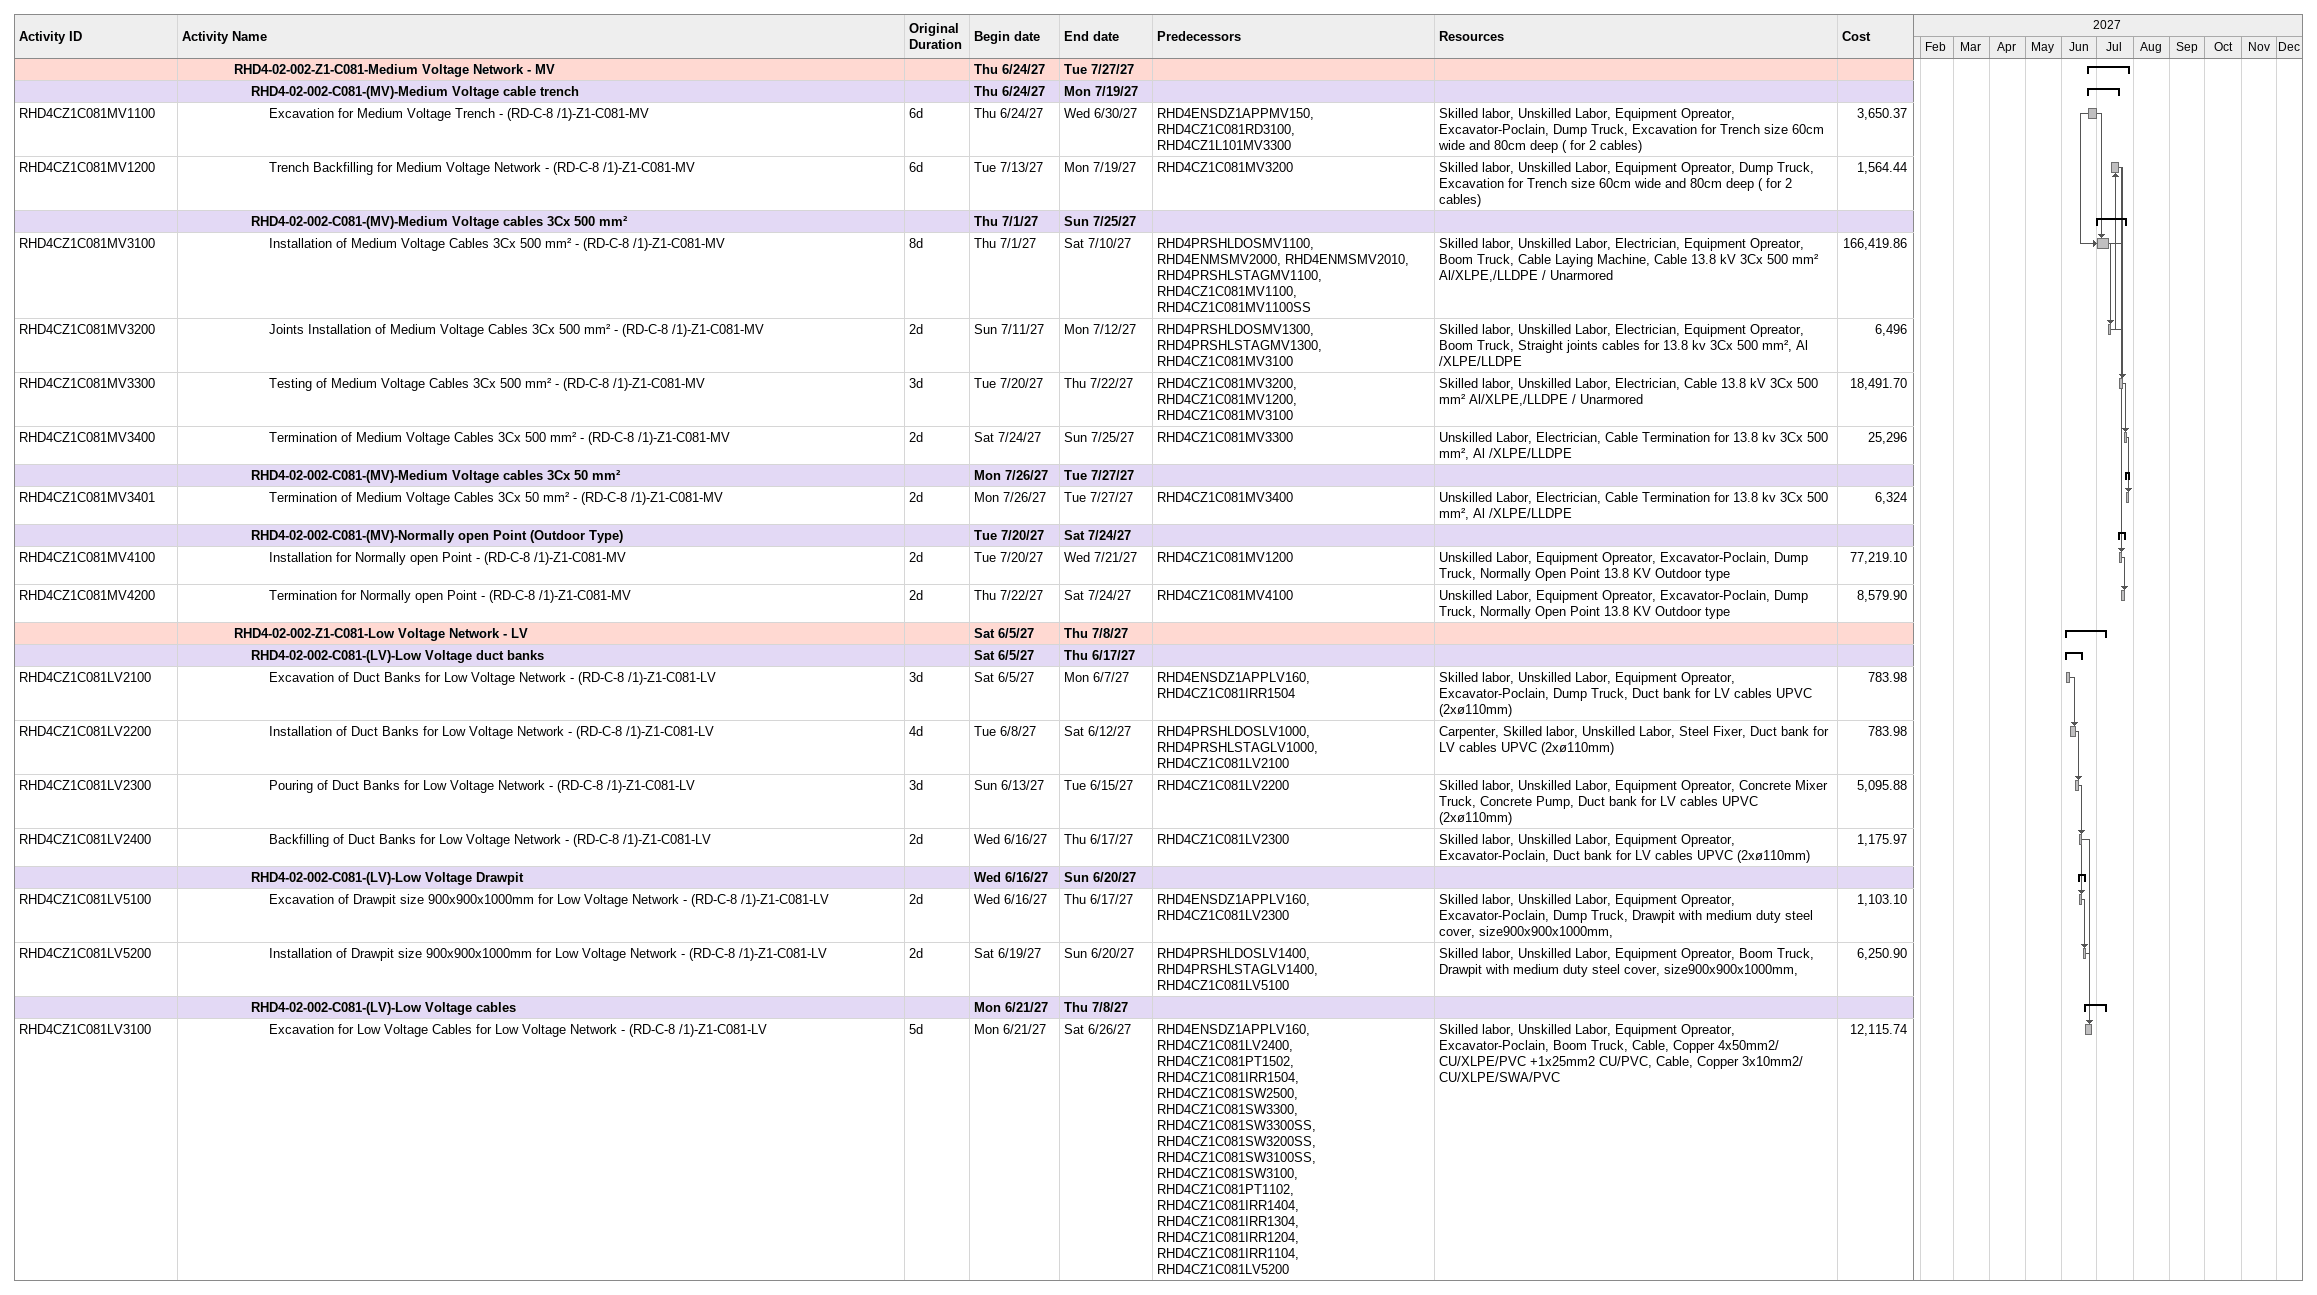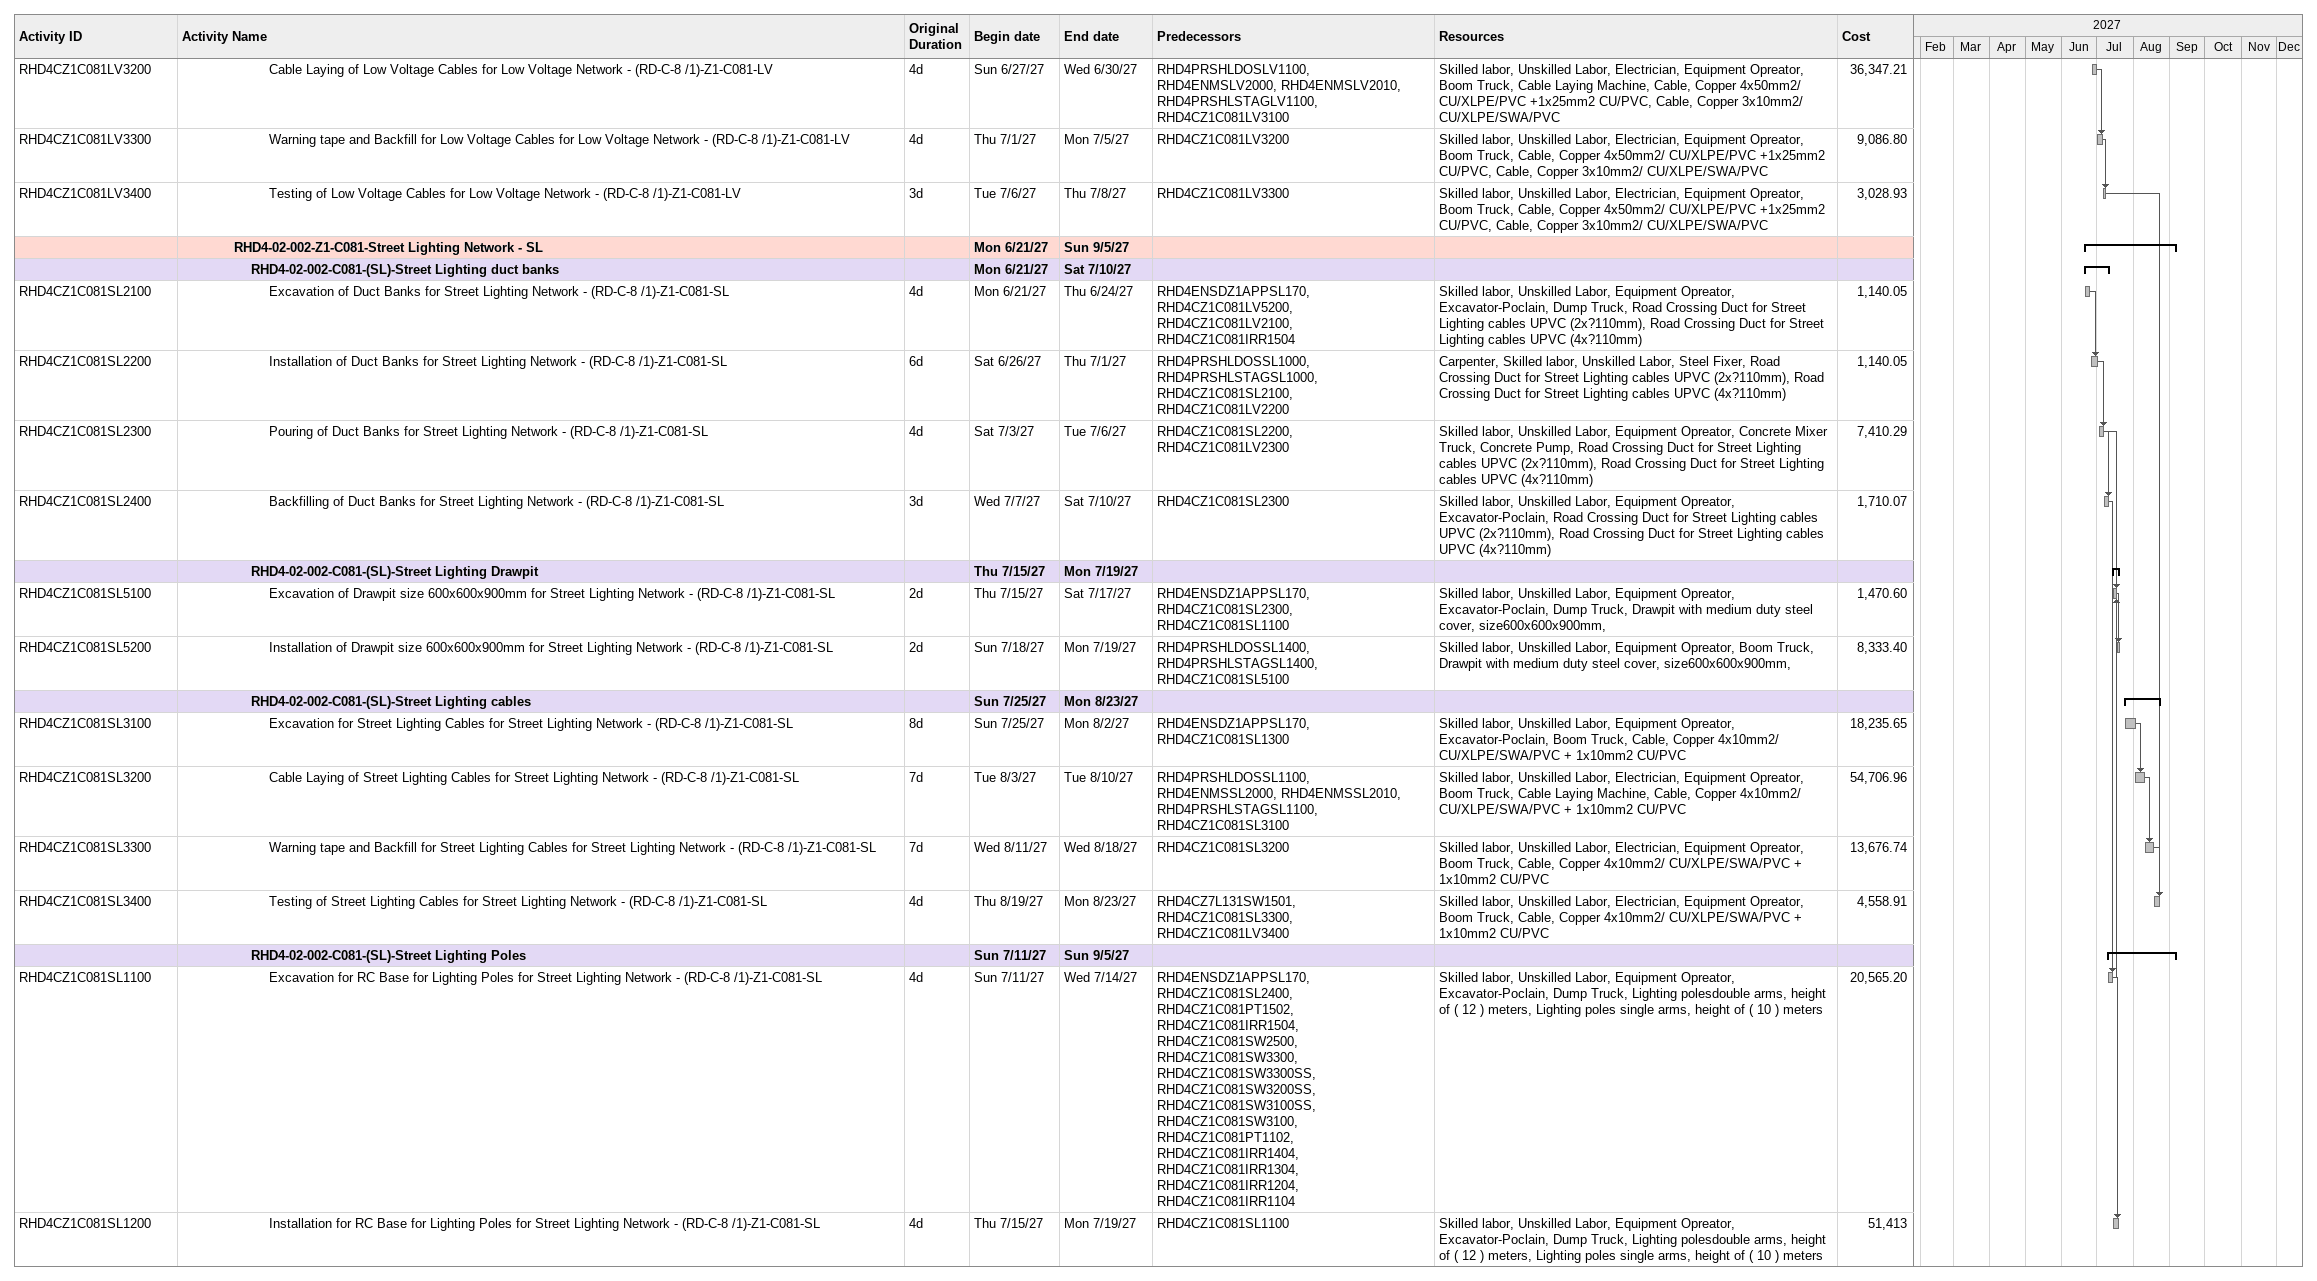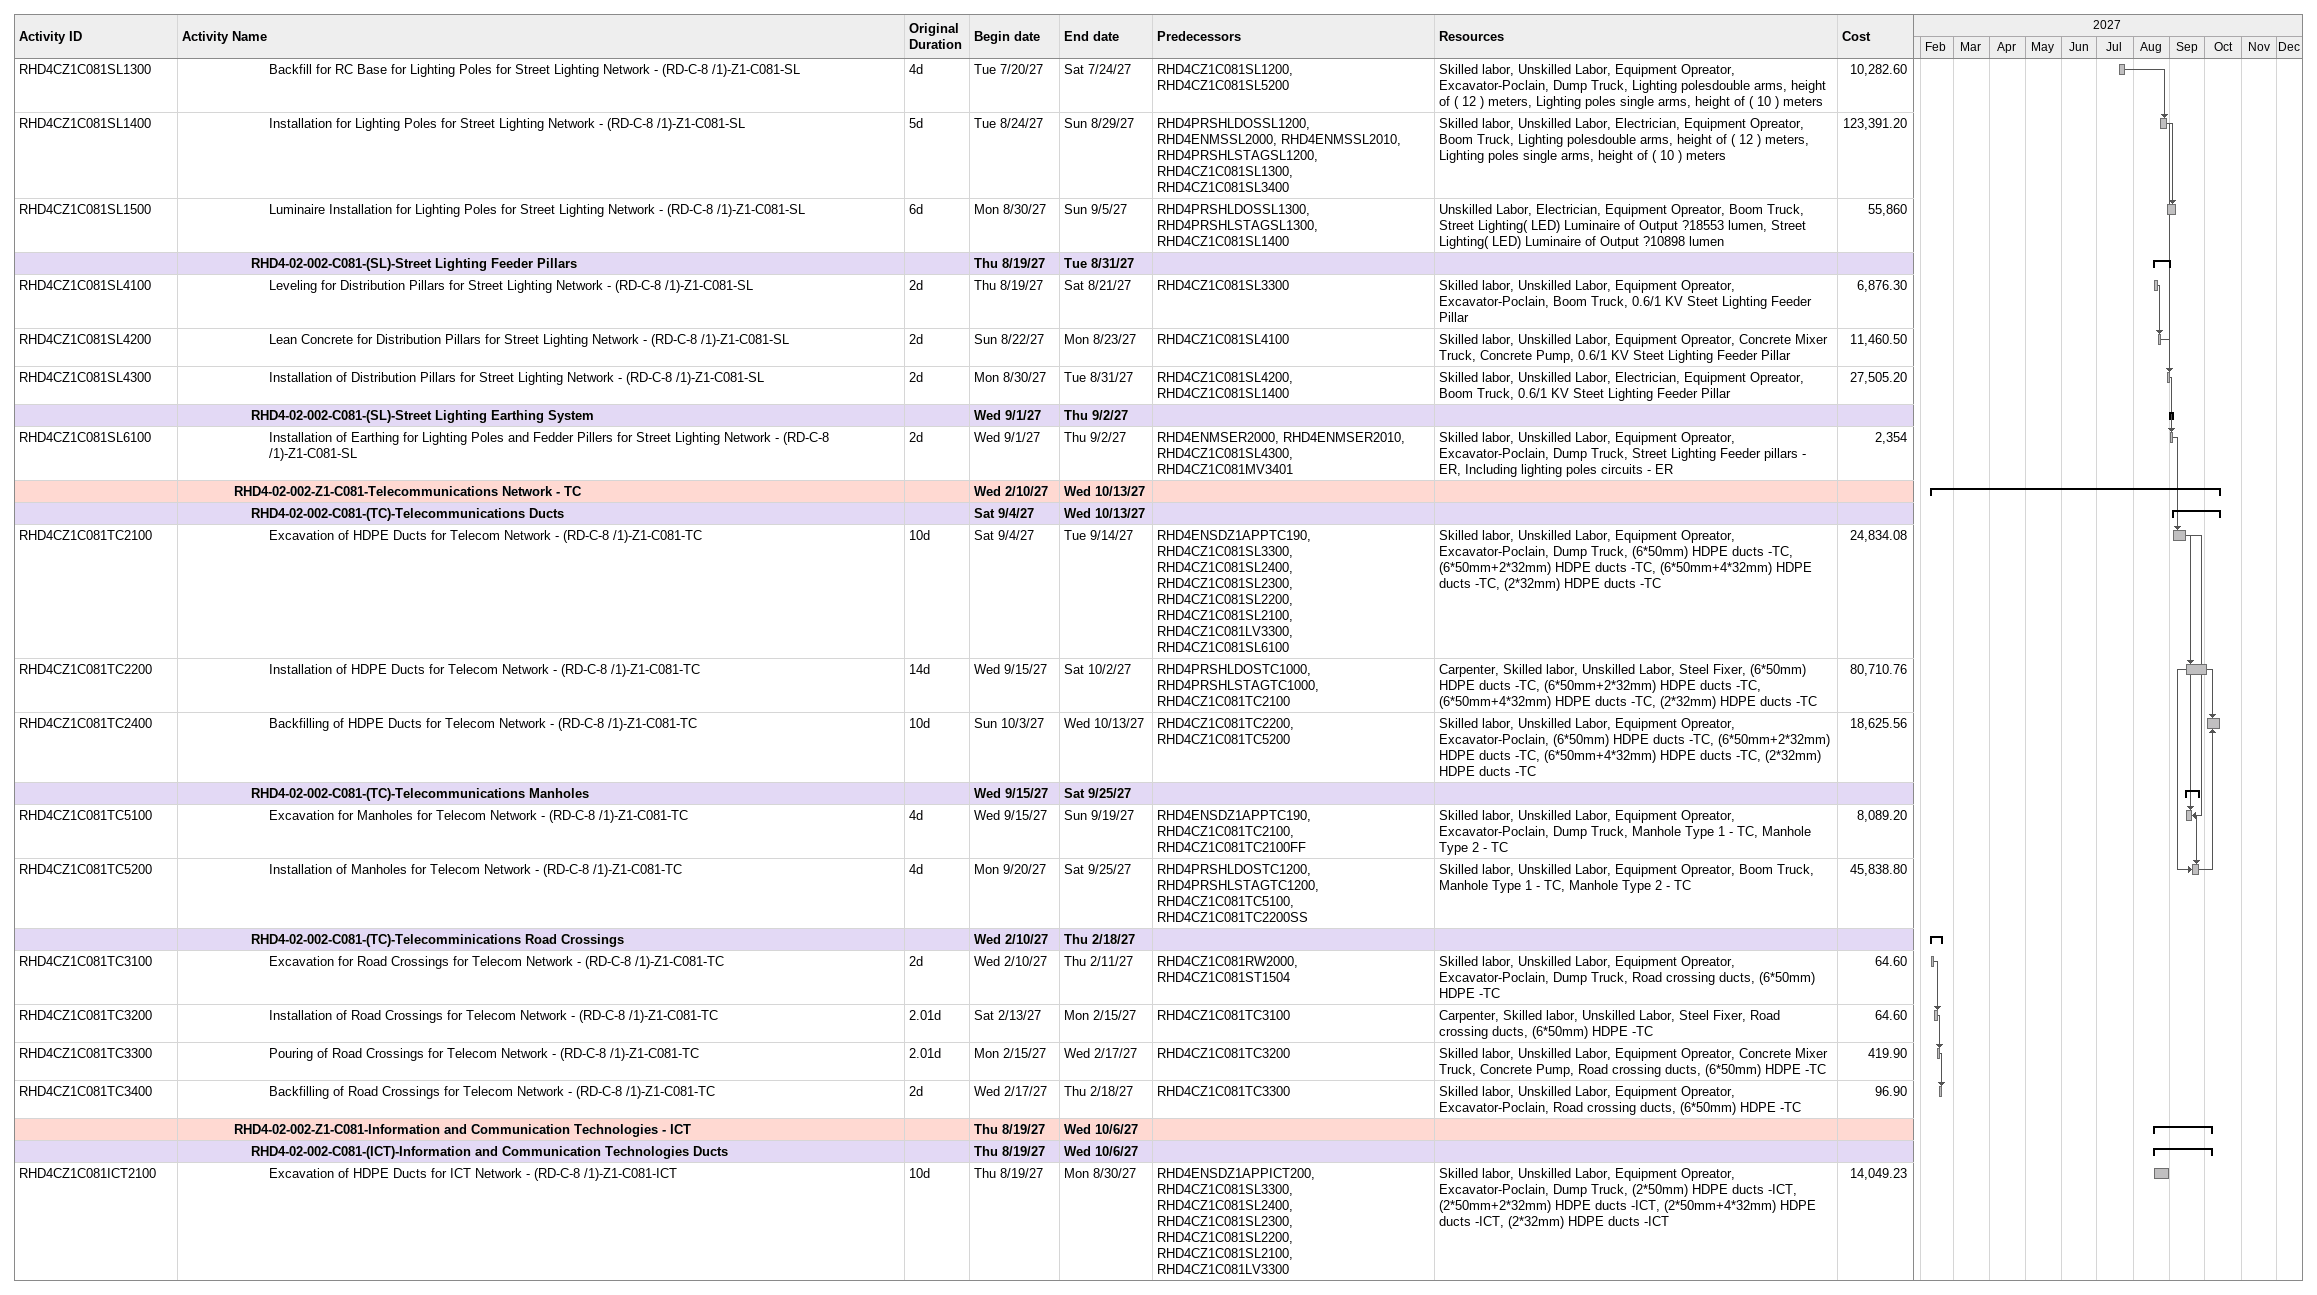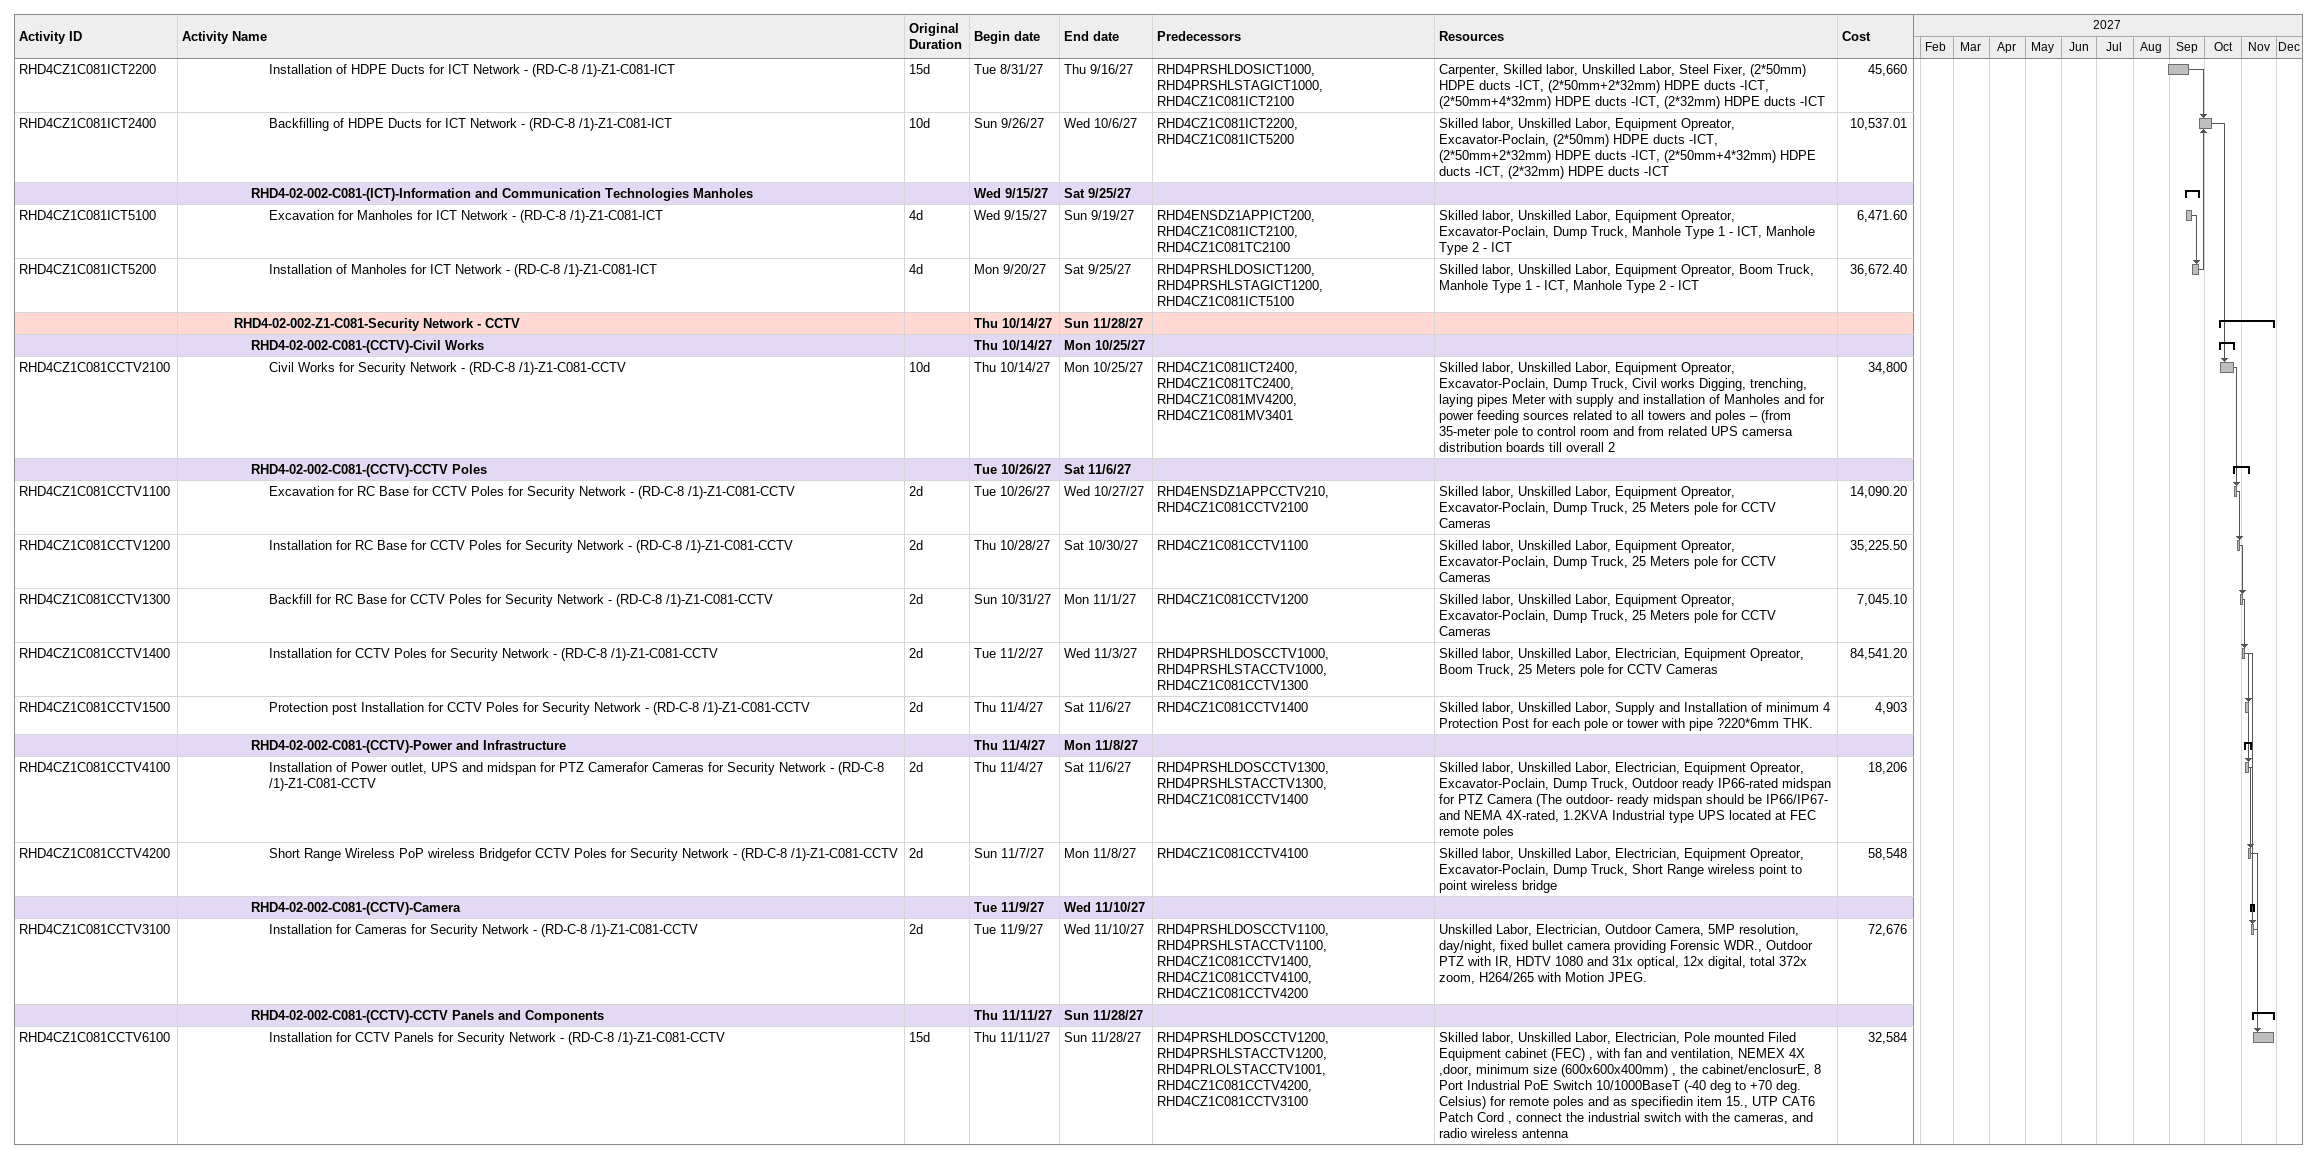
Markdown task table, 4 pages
| ID | Level | Task | Original duration | Start | Finish | Predecessors | Resources | Cost |
|---|---|---|---|---|---|---|---|---|
|  | 4 | **RHD4-02-002-Z1-C081-Medium Voltage Network - MV** |  | 2027-06-24 | 2027-07-27 |  |  |  |
|  | 5 | **RHD4-02-002-C081-(MV)-Medium Voltage cable trench** |  | 2027-06-24 | 2027-07-19 |  |  |  |
| RHD4CZ1C081MV1100 | 6 | Excavation for Medium Voltage Trench - (RD-C-8 /1)-Z1-C081-MV | 6d | 2027-06-24 | 2027-06-30 | RHD4ENSDZ1APPMV150, RHD4CZ1C081RD3100, RHD4CZ1L101MV3300 | Skilled labor, Unskilled Labor, Equipment Opreator, Excavator-Poclain, Dump Truck, Excavation for Trench size 60cm wide and 80cm deep ( for 2 cables) | 3650.37 |
| RHD4CZ1C081MV1200 | 6 | Trench Backfilling for Medium Voltage Network - (RD-C-8 /1)-Z1-C081-MV | 6d | 2027-07-13 | 2027-07-19 | RHD4CZ1C081MV3200 | Skilled labor, Unskilled Labor, Equipment Opreator, Dump Truck, Excavation for Trench size 60cm wide and 80cm deep ( for 2 cables) | 1564.44 |
|  | 5 | **RHD4-02-002-C081-(MV)-Medium Voltage cables 3Cx 500 mm²** |  | 2027-07-01 | 2027-07-25 |  |  |  |
| RHD4CZ1C081MV3100 | 6 | Installation of Medium Voltage Cables 3Cx 500 mm² - (RD-C-8 /1)-Z1-C081-MV | 8d | 2027-07-01 | 2027-07-10 | RHD4PRSHLDOSMV1100, RHD4ENMSMV2000, RHD4ENMSMV2010, RHD4PRSHLSTAGMV1100, RHD4CZ1C081MV1100, RHD4CZ1C081MV1100SS | Skilled labor, Unskilled Labor, Electrician, Equipment Opreator, Boom Truck, Cable Laying Machine, Cable 13.8 kV 3Cx 500 mm² Al/XLPE,/LLDPE / Unarmored | 166419.86 |
| RHD4CZ1C081MV3200 | 6 | Joints Installation of Medium Voltage Cables 3Cx 500 mm² - (RD-C-8 /1)-Z1-C081-MV | 2d | 2027-07-11 | 2027-07-12 | RHD4PRSHLDOSMV1300, RHD4PRSHLSTAGMV1300, RHD4CZ1C081MV3100 | Skilled labor, Unskilled Labor, Electrician, Equipment Opreator, Boom Truck, Straight joints cables for 13.8 kv 3Cx 500 mm², Al /XLPE/LLDPE | 6496 |
| RHD4CZ1C081MV3300 | 6 | Testing of Medium Voltage Cables 3Cx 500 mm² - (RD-C-8 /1)-Z1-C081-MV | 3d | 2027-07-20 | 2027-07-22 | RHD4CZ1C081MV3200, RHD4CZ1C081MV1200, RHD4CZ1C081MV3100 | Skilled labor, Unskilled Labor, Electrician, Cable 13.8 kV 3Cx 500 mm² Al/XLPE,/LLDPE / Unarmored | 18491.70 |
| RHD4CZ1C081MV3400 | 6 | Termination of Medium Voltage Cables 3Cx 500 mm² - (RD-C-8 /1)-Z1-C081-MV | 2d | 2027-07-24 | 2027-07-25 | RHD4CZ1C081MV3300 | Unskilled Labor, Electrician, Cable Termination for 13.8 kv 3Cx 500 mm², Al /XLPE/LLDPE | 25296 |
|  | 5 | **RHD4-02-002-C081-(MV)-Medium Voltage cables 3Cx 50 mm²** |  | 2027-07-26 | 2027-07-27 |  |  |  |
| RHD4CZ1C081MV3401 | 6 | Termination of Medium Voltage Cables 3Cx 50 mm² - (RD-C-8 /1)-Z1-C081-MV | 2d | 2027-07-26 | 2027-07-27 | RHD4CZ1C081MV3400 | Unskilled Labor, Electrician, Cable Termination for 13.8 kv 3Cx 500 mm², Al /XLPE/LLDPE | 6324 |
|  | 5 | **RHD4-02-002-C081-(MV)-Normally open Point (Outdoor Type)** |  | 2027-07-20 | 2027-07-24 |  |  |  |
| RHD4CZ1C081MV4100 | 6 | Installation for Normally open Point - (RD-C-8 /1)-Z1-C081-MV | 2d | 2027-07-20 | 2027-07-21 | RHD4CZ1C081MV1200 | Unskilled Labor, Equipment Opreator, Excavator-Poclain, Dump Truck, Normally Open Point 13.8 KV Outdoor type | 77219.10 |
| RHD4CZ1C081MV4200 | 6 | Termination for Normally open Point - (RD-C-8 /1)-Z1-C081-MV | 2d | 2027-07-22 | 2027-07-24 | RHD4CZ1C081MV4100 | Unskilled Labor, Equipment Opreator, Excavator-Poclain, Dump Truck, Normally Open Point 13.8 KV Outdoor type | 8579.90 |
|  | 4 | **RHD4-02-002-Z1-C081-Low Voltage Network - LV** |  | 2027-06-05 | 2027-07-08 |  |  |  |
|  | 5 | **RHD4-02-002-C081-(LV)-Low Voltage duct banks** |  | 2027-06-05 | 2027-06-17 |  |  |  |
| RHD4CZ1C081LV2100 | 6 | Excavation of Duct Banks for Low Voltage Network - (RD-C-8 /1)-Z1-C081-LV | 3d | 2027-06-05 | 2027-06-07 | RHD4ENSDZ1APPLV160, RHD4CZ1C081IRR1504 | Skilled labor, Unskilled Labor, Equipment Opreator, Excavator-Poclain, Dump Truck, Duct bank for LV cables UPVC (2xø110mm) | 783.98 |
| RHD4CZ1C081LV2200 | 6 | Installation of Duct Banks for Low Voltage Network - (RD-C-8 /1)-Z1-C081-LV | 4d | 2027-06-08 | 2027-06-12 | RHD4PRSHLDOSLV1000, RHD4PRSHLSTAGLV1000, RHD4CZ1C081LV2100 | Carpenter, Skilled labor, Unskilled Labor, Steel Fixer, Duct bank for LV cables UPVC (2xø110mm) | 783.98 |
| RHD4CZ1C081LV2300 | 6 | Pouring of Duct Banks for Low Voltage Network - (RD-C-8 /1)-Z1-C081-LV | 3d | 2027-06-13 | 2027-06-15 | RHD4CZ1C081LV2200 | Skilled labor, Unskilled Labor, Equipment Opreator, Concrete Mixer Truck, Concrete Pump, Duct bank for LV cables UPVC (2xø110mm) | 5095.88 |
| RHD4CZ1C081LV2400 | 6 | Backfilling of Duct Banks for Low Voltage Network - (RD-C-8 /1)-Z1-C081-LV | 2d | 2027-06-16 | 2027-06-17 | RHD4CZ1C081LV2300 | Skilled labor, Unskilled Labor, Equipment Opreator, Excavator-Poclain, Duct bank for LV cables UPVC (2xø110mm) | 1175.97 |
|  | 5 | **RHD4-02-002-C081-(LV)-Low Voltage Drawpit** |  | 2027-06-16 | 2027-06-20 |  |  |  |
| RHD4CZ1C081LV5100 | 6 | Excavation of Drawpit size 900x900x1000mm for Low Voltage Network - (RD-C-8 /1)-Z1-C081-LV | 2d | 2027-06-16 | 2027-06-17 | RHD4ENSDZ1APPLV160, RHD4CZ1C081LV2300 | Skilled labor, Unskilled Labor, Equipment Opreator, Excavator-Poclain, Dump Truck, Drawpit with medium duty steel cover, size900x900x1000mm, | 1103.10 |
| RHD4CZ1C081LV5200 | 6 | Installation of Drawpit size 900x900x1000mm for Low Voltage Network - (RD-C-8 /1)-Z1-C081-LV | 2d | 2027-06-19 | 2027-06-20 | RHD4PRSHLDOSLV1400, RHD4PRSHLSTAGLV1400, RHD4CZ1C081LV5100 | Skilled labor, Unskilled Labor, Equipment Opreator, Boom Truck, Drawpit with medium duty steel cover, size900x900x1000mm, | 6250.90 |
|  | 5 | **RHD4-02-002-C081-(LV)-Low Voltage cables** |  | 2027-06-21 | 2027-07-08 |  |  |  |
| RHD4CZ1C081LV3100 | 6 | Excavation for Low Voltage Cables for Low Voltage Network - (RD-C-8 /1)-Z1-C081-LV | 5d | 2027-06-21 | 2027-06-26 | RHD4ENSDZ1APPLV160, RHD4CZ1C081LV2400, RHD4CZ1C081PT1502, RHD4CZ1C081IRR1504, RHD4CZ1C081SW2500, RHD4CZ1C081SW3300, RHD4CZ1C081SW3300SS, RHD4CZ1C081SW3200SS, RHD4CZ1C081SW3100SS, RHD4CZ1C081SW3100, RHD4CZ1C081PT1102, RHD4CZ1C081IRR1404, RHD4CZ1C081IRR1304, RHD4CZ1C081IRR1204, RHD4CZ1C081IRR1104, RHD4CZ1C081LV5200 | Skilled labor, Unskilled Labor, Equipment Opreator, Excavator-Poclain, Boom Truck, Cable, Copper 4x50mm2/ CU/XLPE/PVC +1x25mm2 CU/PVC, Cable, Copper 3x10mm2/ CU/XLPE/SWA/PVC | 12115.74 |
| RHD4CZ1C081LV3200 | 6 | Cable Laying of Low Voltage Cables for Low Voltage Network - (RD-C-8 /1)-Z1-C081-LV | 4d | 2027-06-27 | 2027-06-30 | RHD4PRSHLDOSLV1100, RHD4ENMSLV2000, RHD4ENMSLV2010, RHD4PRSHLSTAGLV1100, RHD4CZ1C081LV3100 | Skilled labor, Unskilled Labor, Electrician, Equipment Opreator, Boom Truck, Cable Laying Machine, Cable, Copper 4x50mm2/ CU/XLPE/PVC +1x25mm2 CU/PVC, Cable, Copper 3x10mm2/ CU/XLPE/SWA/PVC | 36347.21 |
| RHD4CZ1C081LV3300 | 6 | Warning tape and Backfill for Low Voltage Cables for Low Voltage Network - (RD-C-8 /1)-Z1-C081-LV | 4d | 2027-07-01 | 2027-07-05 | RHD4CZ1C081LV3200 | Skilled labor, Unskilled Labor, Electrician, Equipment Opreator, Boom Truck, Cable, Copper 4x50mm2/ CU/XLPE/PVC +1x25mm2 CU/PVC, Cable, Copper 3x10mm2/ CU/XLPE/SWA/PVC | 9086.80 |
| RHD4CZ1C081LV3400 | 6 | Testing of Low Voltage Cables for Low Voltage Network - (RD-C-8 /1)-Z1-C081-LV | 3d | 2027-07-06 | 2027-07-08 | RHD4CZ1C081LV3300 | Skilled labor, Unskilled Labor, Electrician, Equipment Opreator, Boom Truck, Cable, Copper 4x50mm2/ CU/XLPE/PVC +1x25mm2 CU/PVC, Cable, Copper 3x10mm2/ CU/XLPE/SWA/PVC | 3028.93 |
|  | 4 | **RHD4-02-002-Z1-C081-Street Lighting Network - SL** |  | 2027-06-21 | 2027-09-05 |  |  |  |
|  | 5 | **RHD4-02-002-C081-(SL)-Street Lighting duct banks** |  | 2027-06-21 | 2027-07-10 |  |  |  |
| RHD4CZ1C081SL2100 | 6 | Excavation of Duct Banks for Street Lighting Network - (RD-C-8 /1)-Z1-C081-SL | 4d | 2027-06-21 | 2027-06-24 | RHD4ENSDZ1APPSL170, RHD4CZ1C081LV5200, RHD4CZ1C081LV2100, RHD4CZ1C081IRR1504 | Skilled labor, Unskilled Labor, Equipment Opreator, Excavator-Poclain, Dump Truck, Road Crossing Duct for Street Lighting cables UPVC (2x?110mm), Road Crossing Duct for Street Lighting cables UPVC (4x?110mm) | 1140.05 |
| RHD4CZ1C081SL2200 | 6 | Installation of Duct Banks for Street Lighting Network - (RD-C-8 /1)-Z1-C081-SL | 6d | 2027-06-26 | 2027-07-01 | RHD4PRSHLDOSSL1000, RHD4PRSHLSTAGSL1000, RHD4CZ1C081SL2100, RHD4CZ1C081LV2200 | Carpenter, Skilled labor, Unskilled Labor, Steel Fixer, Road Crossing Duct for Street Lighting cables UPVC (2x?110mm), Road Crossing Duct for Street Lighting cables UPVC (4x?110mm) | 1140.05 |
| RHD4CZ1C081SL2300 | 6 | Pouring of Duct Banks for Street Lighting Network - (RD-C-8 /1)-Z1-C081-SL | 4d | 2027-07-03 | 2027-07-06 | RHD4CZ1C081SL2200, RHD4CZ1C081LV2300 | Skilled labor, Unskilled Labor, Equipment Opreator, Concrete Mixer Truck, Concrete Pump, Road Crossing Duct for Street Lighting cables UPVC (2x?110mm), Road Crossing Duct for Street Lighting cables UPVC (4x?110mm) | 7410.29 |
| RHD4CZ1C081SL2400 | 6 | Backfilling of Duct Banks for Street Lighting Network - (RD-C-8 /1)-Z1-C081-SL | 3d | 2027-07-07 | 2027-07-10 | RHD4CZ1C081SL2300 | Skilled labor, Unskilled Labor, Equipment Opreator, Excavator-Poclain, Road Crossing Duct for Street Lighting cables UPVC (2x?110mm), Road Crossing Duct for Street Lighting cables UPVC (4x?110mm) | 1710.07 |
|  | 5 | **RHD4-02-002-C081-(SL)-Street Lighting Drawpit** |  | 2027-07-15 | 2027-07-19 |  |  |  |
| RHD4CZ1C081SL5100 | 6 | Excavation of Drawpit size 600x600x900mm for Street Lighting Network - (RD-C-8 /1)-Z1-C081-SL | 2d | 2027-07-15 | 2027-07-17 | RHD4ENSDZ1APPSL170, RHD4CZ1C081SL2300, RHD4CZ1C081SL1100 | Skilled labor, Unskilled Labor, Equipment Opreator, Excavator-Poclain, Dump Truck, Drawpit with medium duty steel cover, size600x600x900mm, | 1470.60 |
| RHD4CZ1C081SL5200 | 6 | Installation of Drawpit size 600x600x900mm for Street Lighting Network - (RD-C-8 /1)-Z1-C081-SL | 2d | 2027-07-18 | 2027-07-19 | RHD4PRSHLDOSSL1400, RHD4PRSHLSTAGSL1400, RHD4CZ1C081SL5100 | Skilled labor, Unskilled Labor, Equipment Opreator, Boom Truck, Drawpit with medium duty steel cover, size600x600x900mm, | 8333.40 |
|  | 5 | **RHD4-02-002-C081-(SL)-Street Lighting cables** |  | 2027-07-25 | 2027-08-23 |  |  |  |
| RHD4CZ1C081SL3100 | 6 | Excavation for Street Lighting Cables for Street Lighting Network - (RD-C-8 /1)-Z1-C081-SL | 8d | 2027-07-25 | 2027-08-02 | RHD4ENSDZ1APPSL170, RHD4CZ1C081SL1300 | Skilled labor, Unskilled Labor, Equipment Opreator, Excavator-Poclain, Boom Truck, Cable, Copper 4x10mm2/ CU/XLPE/SWA/PVC + 1x10mm2 CU/PVC | 18235.65 |
| RHD4CZ1C081SL3200 | 6 | Cable Laying of Street Lighting Cables for Street Lighting Network - (RD-C-8 /1)-Z1-C081-SL | 7d | 2027-08-03 | 2027-08-10 | RHD4PRSHLDOSSL1100, RHD4ENMSSL2000, RHD4ENMSSL2010, RHD4PRSHLSTAGSL1100, RHD4CZ1C081SL3100 | Skilled labor, Unskilled Labor, Electrician, Equipment Opreator, Boom Truck, Cable Laying Machine, Cable, Copper 4x10mm2/ CU/XLPE/SWA/PVC + 1x10mm2 CU/PVC | 54706.96 |
| RHD4CZ1C081SL3300 | 6 | Warning tape and Backfill for Street Lighting Cables for Street Lighting Network - (RD-C-8 /1)-Z1-C081-SL | 7d | 2027-08-11 | 2027-08-18 | RHD4CZ1C081SL3200 | Skilled labor, Unskilled Labor, Electrician, Equipment Opreator, Boom Truck, Cable, Copper 4x10mm2/ CU/XLPE/SWA/PVC + 1x10mm2 CU/PVC | 13676.74 |
| RHD4CZ1C081SL3400 | 6 | Testing of Street Lighting Cables for Street Lighting Network - (RD-C-8 /1)-Z1-C081-SL | 4d | 2027-08-19 | 2027-08-23 | RHD4CZ7L131SW1501, RHD4CZ1C081SL3300, RHD4CZ1C081LV3400 | Skilled labor, Unskilled Labor, Electrician, Equipment Opreator, Boom Truck, Cable, Copper 4x10mm2/ CU/XLPE/SWA/PVC + 1x10mm2 CU/PVC | 4558.91 |
|  | 5 | **RHD4-02-002-C081-(SL)-Street Lighting Poles** |  | 2027-07-11 | 2027-09-05 |  |  |  |
| RHD4CZ1C081SL1100 | 6 | Excavation for RC Base for Lighting Poles for Street Lighting Network - (RD-C-8 /1)-Z1-C081-SL | 4d | 2027-07-11 | 2027-07-14 | RHD4ENSDZ1APPSL170, RHD4CZ1C081SL2400, RHD4CZ1C081PT1502, RHD4CZ1C081IRR1504, RHD4CZ1C081SW2500, RHD4CZ1C081SW3300, RHD4CZ1C081SW3300SS, RHD4CZ1C081SW3200SS, RHD4CZ1C081SW3100SS, RHD4CZ1C081SW3100, RHD4CZ1C081PT1102, RHD4CZ1C081IRR1404, RHD4CZ1C081IRR1304, RHD4CZ1C081IRR1204, RHD4CZ1C081IRR1104 | Skilled labor, Unskilled Labor, Equipment Opreator, Excavator-Poclain, Dump Truck, Lighting polesdouble arms, height of ( 12 ) meters, Lighting poles single arms, height of ( 10 ) meters | 20565.20 |
| RHD4CZ1C081SL1200 | 6 | Installation for RC Base for Lighting Poles for Street Lighting Network - (RD-C-8 /1)-Z1-C081-SL | 4d | 2027-07-15 | 2027-07-19 | RHD4CZ1C081SL1100 | Skilled labor, Unskilled Labor, Equipment Opreator, Excavator-Poclain, Dump Truck, Lighting polesdouble arms, height of ( 12 ) meters, Lighting poles single arms, height of ( 10 ) meters | 51413 |
| RHD4CZ1C081SL1300 | 6 | Backfill for RC Base for Lighting Poles for Street Lighting Network - (RD-C-8 /1)-Z1-C081-SL | 4d | 2027-07-20 | 2027-07-24 | RHD4CZ1C081SL1200, RHD4CZ1C081SL5200 | Skilled labor, Unskilled Labor, Equipment Opreator, Excavator-Poclain, Dump Truck, Lighting polesdouble arms, height of ( 12 ) meters, Lighting poles single arms, height of ( 10 ) meters | 10282.60 |
| RHD4CZ1C081SL1400 | 6 | Installation for Lighting Poles for Street Lighting Network - (RD-C-8 /1)-Z1-C081-SL | 5d | 2027-08-24 | 2027-08-29 | RHD4PRSHLDOSSL1200, RHD4ENMSSL2000, RHD4ENMSSL2010, RHD4PRSHLSTAGSL1200, RHD4CZ1C081SL1300, RHD4CZ1C081SL3400 | Skilled labor, Unskilled Labor, Electrician, Equipment Opreator, Boom Truck, Lighting polesdouble arms, height of ( 12 ) meters, Lighting poles single arms, height of ( 10 ) meters | 123391.20 |
| RHD4CZ1C081SL1500 | 6 | Luminaire Installation for Lighting Poles for Street Lighting Network - (RD-C-8 /1)-Z1-C081-SL | 6d | 2027-08-30 | 2027-09-05 | RHD4PRSHLDOSSL1300, RHD4PRSHLSTAGSL1300, RHD4CZ1C081SL1400 | Unskilled Labor, Electrician, Equipment Opreator, Boom Truck, Street Lighting( LED) Luminaire of Output ?18553 lumen, Street Lighting( LED) Luminaire of Output ?10898 lumen | 55860 |
|  | 5 | **RHD4-02-002-C081-(SL)-Street Lighting Feeder Pillars** |  | 2027-08-19 | 2027-08-31 |  |  |  |
| RHD4CZ1C081SL4100 | 6 | Leveling for Distribution Pillars for Street Lighting Network - (RD-C-8 /1)-Z1-C081-SL | 2d | 2027-08-19 | 2027-08-21 | RHD4CZ1C081SL3300 | Skilled labor, Unskilled Labor, Equipment Opreator, Excavator-Poclain, Boom Truck, 0.6/1 KV Steet Lighting Feeder Pillar | 6876.30 |
| RHD4CZ1C081SL4200 | 6 | Lean Concrete for Distribution Pillars for Street Lighting Network - (RD-C-8 /1)-Z1-C081-SL | 2d | 2027-08-22 | 2027-08-23 | RHD4CZ1C081SL4100 | Skilled labor, Unskilled Labor, Equipment Opreator, Concrete Mixer Truck, Concrete Pump, 0.6/1 KV Steet Lighting Feeder Pillar | 11460.50 |
| RHD4CZ1C081SL4300 | 6 | Installation of Distribution Pillars for Street Lighting Network - (RD-C-8 /1)-Z1-C081-SL | 2d | 2027-08-30 | 2027-08-31 | RHD4CZ1C081SL4200, RHD4CZ1C081SL1400 | Skilled labor, Unskilled Labor, Electrician, Equipment Opreator, Boom Truck, 0.6/1 KV Steet Lighting Feeder Pillar | 27505.20 |
|  | 5 | **RHD4-02-002-C081-(SL)-Street Lighting Earthing System** |  | 2027-09-01 | 2027-09-02 |  |  |  |
| RHD4CZ1C081SL6100 | 6 | Installation of Earthing for Lighting Poles and Fedder Pillers for Street Lighting Network - (RD-C-8 /1)-Z1-C081-SL | 2d | 2027-09-01 | 2027-09-02 | RHD4ENMSER2000, RHD4ENMSER2010, RHD4CZ1C081SL4300, RHD4CZ1C081MV3401 | Skilled labor, Unskilled Labor, Equipment Opreator, Excavator-Poclain, Dump Truck, Street Lighting Feeder pillars - ER, Including lighting poles circuits - ER | 2354 |
|  | 4 | **RHD4-02-002-Z1-C081-Telecommunications Network - TC** |  | 2027-02-10 | 2027-10-13 |  |  |  |
|  | 5 | **RHD4-02-002-C081-(TC)-Telecommunications Ducts** |  | 2027-09-04 | 2027-10-13 |  |  |  |
| RHD4CZ1C081TC2100 | 6 | Excavation of HDPE Ducts for Telecom Network - (RD-C-8 /1)-Z1-C081-TC | 10d | 2027-09-04 | 2027-09-14 | RHD4ENSDZ1APPTC190, RHD4CZ1C081SL3300, RHD4CZ1C081SL2400, RHD4CZ1C081SL2300, RHD4CZ1C081SL2200, RHD4CZ1C081SL2100, RHD4CZ1C081LV3300, RHD4CZ1C081SL6100 | Skilled labor, Unskilled Labor, Equipment Opreator, Excavator-Poclain, Dump Truck, (6*50mm) HDPE ducts -TC, (6*50mm+2*32mm) HDPE ducts -TC, (6*50mm+4*32mm) HDPE ducts -TC, (2*32mm) HDPE ducts -TC | 24834.08 |
| RHD4CZ1C081TC2200 | 6 | Installation of HDPE Ducts for Telecom Network - (RD-C-8 /1)-Z1-C081-TC | 14d | 2027-09-15 | 2027-10-02 | RHD4PRSHLDOSTC1000, RHD4PRSHLSTAGTC1000, RHD4CZ1C081TC2100 | Carpenter, Skilled labor, Unskilled Labor, Steel Fixer, (6*50mm) HDPE ducts -TC, (6*50mm+2*32mm) HDPE ducts -TC, (6*50mm+4*32mm) HDPE ducts -TC, (2*32mm) HDPE ducts -TC | 80710.76 |
| RHD4CZ1C081TC2400 | 6 | Backfilling of HDPE Ducts for Telecom Network - (RD-C-8 /1)-Z1-C081-TC | 10d | 2027-10-03 | 2027-10-13 | RHD4CZ1C081TC2200, RHD4CZ1C081TC5200 | Skilled labor, Unskilled Labor, Equipment Opreator, Excavator-Poclain, (6*50mm) HDPE ducts -TC, (6*50mm+2*32mm) HDPE ducts -TC, (6*50mm+4*32mm) HDPE ducts -TC, (2*32mm) HDPE ducts -TC | 18625.56 |
|  | 5 | **RHD4-02-002-C081-(TC)-Telecommunications Manholes** |  | 2027-09-15 | 2027-09-25 |  |  |  |
| RHD4CZ1C081TC5100 | 6 | Excavation for Manholes for Telecom Network - (RD-C-8 /1)-Z1-C081-TC | 4d | 2027-09-15 | 2027-09-19 | RHD4ENSDZ1APPTC190, RHD4CZ1C081TC2100, RHD4CZ1C081TC2100FF | Skilled labor, Unskilled Labor, Equipment Opreator, Excavator-Poclain, Dump Truck, Manhole Type 1 - TC, Manhole Type 2 - TC | 8089.20 |
| RHD4CZ1C081TC5200 | 6 | Installation of Manholes for Telecom Network - (RD-C-8 /1)-Z1-C081-TC | 4d | 2027-09-20 | 2027-09-25 | RHD4PRSHLDOSTC1200, RHD4PRSHLSTAGTC1200, RHD4CZ1C081TC5100, RHD4CZ1C081TC2200SS | Skilled labor, Unskilled Labor, Equipment Opreator, Boom Truck, Manhole Type 1 - TC, Manhole Type 2 - TC | 45838.80 |
|  | 5 | **RHD4-02-002-C081-(TC)-Telecomminications Road Crossings** |  | 2027-02-10 | 2027-02-18 |  |  |  |
| RHD4CZ1C081TC3100 | 6 | Excavation for Road Crossings for Telecom Network - (RD-C-8 /1)-Z1-C081-TC | 2d | 2027-02-10 | 2027-02-11 | RHD4CZ1C081RW2000, RHD4CZ1C081ST1504 | Skilled labor, Unskilled Labor, Equipment Opreator, Excavator-Poclain, Dump Truck, Road crossing ducts, (6*50mm) HDPE -TC | 64.60 |
| RHD4CZ1C081TC3200 | 6 | Installation of Road Crossings for Telecom Network - (RD-C-8 /1)-Z1-C081-TC | 2.01d | 2027-02-13 | 2027-02-15 | RHD4CZ1C081TC3100 | Carpenter, Skilled labor, Unskilled Labor, Steel Fixer, Road crossing ducts, (6*50mm) HDPE -TC | 64.60 |
| RHD4CZ1C081TC3300 | 6 | Pouring of Road Crossings for Telecom Network - (RD-C-8 /1)-Z1-C081-TC | 2.01d | 2027-02-15 | 2027-02-17 | RHD4CZ1C081TC3200 | Skilled labor, Unskilled Labor, Equipment Opreator, Concrete Mixer Truck, Concrete Pump, Road crossing ducts, (6*50mm) HDPE -TC | 419.90 |
| RHD4CZ1C081TC3400 | 6 | Backfilling of Road Crossings for Telecom Network - (RD-C-8 /1)-Z1-C081-TC | 2d | 2027-02-17 | 2027-02-18 | RHD4CZ1C081TC3300 | Skilled labor, Unskilled Labor, Equipment Opreator, Excavator-Poclain, Road crossing ducts, (6*50mm) HDPE -TC | 96.90 |
|  | 4 | **RHD4-02-002-Z1-C081-Information and Communication Technologies - ICT** |  | 2027-08-19 | 2027-10-06 |  |  |  |
|  | 5 | **RHD4-02-002-C081-(ICT)-Information and Communication Technologies Ducts** |  | 2027-08-19 | 2027-10-06 |  |  |  |
| RHD4CZ1C081ICT2100 | 6 | Excavation of HDPE Ducts for ICT Network - (RD-C-8 /1)-Z1-C081-ICT | 10d | 2027-08-19 | 2027-08-30 | RHD4ENSDZ1APPICT200, RHD4CZ1C081SL3300, RHD4CZ1C081SL2400, RHD4CZ1C081SL2300, RHD4CZ1C081SL2200, RHD4CZ1C081SL2100, RHD4CZ1C081LV3300 | Skilled labor, Unskilled Labor, Equipment Opreator, Excavator-Poclain, Dump Truck, (2*50mm) HDPE ducts -ICT, (2*50mm+2*32mm) HDPE ducts -ICT, (2*50mm+4*32mm) HDPE ducts -ICT, (2*32mm) HDPE ducts -ICT | 14049.23 |
| RHD4CZ1C081ICT2200 | 6 | Installation of HDPE Ducts for ICT Network - (RD-C-8 /1)-Z1-C081-ICT | 15d | 2027-08-31 | 2027-09-16 | RHD4PRSHLDOSICT1000, RHD4PRSHLSTAGICT1000, RHD4CZ1C081ICT2100 | Carpenter, Skilled labor, Unskilled Labor, Steel Fixer, (2*50mm) HDPE ducts -ICT, (2*50mm+2*32mm) HDPE ducts -ICT, (2*50mm+4*32mm) HDPE ducts -ICT, (2*32mm) HDPE ducts -ICT | 45660 |
| RHD4CZ1C081ICT2400 | 6 | Backfilling of HDPE Ducts for ICT Network - (RD-C-8 /1)-Z1-C081-ICT | 10d | 2027-09-26 | 2027-10-06 | RHD4CZ1C081ICT2200, RHD4CZ1C081ICT5200 | Skilled labor, Unskilled Labor, Equipment Opreator, Excavator-Poclain, (2*50mm) HDPE ducts -ICT, (2*50mm+2*32mm) HDPE ducts -ICT, (2*50mm+4*32mm) HDPE ducts -ICT, (2*32mm) HDPE ducts -ICT | 10537.01 |
|  | 5 | **RHD4-02-002-C081-(ICT)-Information and Communication Technologies Manholes** |  | 2027-09-15 | 2027-09-25 |  |  |  |
| RHD4CZ1C081ICT5100 | 6 | Excavation for Manholes for ICT Network - (RD-C-8 /1)-Z1-C081-ICT | 4d | 2027-09-15 | 2027-09-19 | RHD4ENSDZ1APPICT200, RHD4CZ1C081ICT2100, RHD4CZ1C081TC2100 | Skilled labor, Unskilled Labor, Equipment Opreator, Excavator-Poclain, Dump Truck, Manhole Type 1 - ICT, Manhole Type 2 - ICT | 6471.60 |
| RHD4CZ1C081ICT5200 | 6 | Installation of Manholes for ICT Network - (RD-C-8 /1)-Z1-C081-ICT | 4d | 2027-09-20 | 2027-09-25 | RHD4PRSHLDOSICT1200, RHD4PRSHLSTAGICT1200, RHD4CZ1C081ICT5100 | Skilled labor, Unskilled Labor, Equipment Opreator, Boom Truck, Manhole Type 1 - ICT, Manhole Type 2 - ICT | 36672.40 |
|  | 4 | **RHD4-02-002-Z1-C081-Security Network - CCTV** |  | 2027-10-14 | 2027-11-28 |  |  |  |
|  | 5 | **RHD4-02-002-C081-(CCTV)-Civil Works** |  | 2027-10-14 | 2027-10-25 |  |  |  |
| RHD4CZ1C081CCTV2100 | 6 | Civil Works for Security Network - (RD-C-8 /1)-Z1-C081-CCTV | 10d | 2027-10-14 | 2027-10-25 | RHD4CZ1C081ICT2400, RHD4CZ1C081TC2400, RHD4CZ1C081MV4200, RHD4CZ1C081MV3401 | Skilled labor, Unskilled Labor, Equipment Opreator, Excavator-Poclain, Dump Truck, Civil works Digging, trenching, laying pipes Meter with supply and installation of Manholes and for power feeding sources related to all towers and poles – (from 35-meter pole to control room and from related UPS camersa distribution boards till overall 2 | 34800 |
|  | 5 | **RHD4-02-002-C081-(CCTV)-CCTV Poles** |  | 2027-10-26 | 2027-11-06 |  |  |  |
| RHD4CZ1C081CCTV1100 | 6 | Excavation for RC Base for CCTV Poles for Security Network - (RD-C-8 /1)-Z1-C081-CCTV | 2d | 2027-10-26 | 2027-10-27 | RHD4ENSDZ1APPCCTV210, RHD4CZ1C081CCTV2100 | Skilled labor, Unskilled Labor, Equipment Opreator, Excavator-Poclain, Dump Truck, 25 Meters pole for CCTV Cameras | 14090.20 |
| RHD4CZ1C081CCTV1200 | 6 | Installation for RC Base for CCTV Poles for Security Network - (RD-C-8 /1)-Z1-C081-CCTV | 2d | 2027-10-28 | 2027-10-30 | RHD4CZ1C081CCTV1100 | Skilled labor, Unskilled Labor, Equipment Opreator, Excavator-Poclain, Dump Truck, 25 Meters pole for CCTV Cameras | 35225.50 |
| RHD4CZ1C081CCTV1300 | 6 | Backfill for RC Base for CCTV Poles for Security Network - (RD-C-8 /1)-Z1-C081-CCTV | 2d | 2027-10-31 | 2027-11-01 | RHD4CZ1C081CCTV1200 | Skilled labor, Unskilled Labor, Equipment Opreator, Excavator-Poclain, Dump Truck, 25 Meters pole for CCTV Cameras | 7045.10 |
| RHD4CZ1C081CCTV1400 | 6 | Installation for CCTV Poles for Security Network - (RD-C-8 /1)-Z1-C081-CCTV | 2d | 2027-11-02 | 2027-11-03 | RHD4PRSHLDOSCCTV1000, RHD4PRSHLSTACCTV1000, RHD4CZ1C081CCTV1300 | Skilled labor, Unskilled Labor, Electrician, Equipment Opreator, Boom Truck, 25 Meters pole for CCTV Cameras | 84541.20 |
| RHD4CZ1C081CCTV1500 | 6 | Protection post Installation for CCTV Poles for Security Network - (RD-C-8 /1)-Z1-C081-CCTV | 2d | 2027-11-04 | 2027-11-06 | RHD4CZ1C081CCTV1400 | Skilled labor, Unskilled Labor, Supply and Installation of minimum 4 Protection Post for each pole or tower with pipe ?220*6mm THK. | 4903 |
|  | 5 | **RHD4-02-002-C081-(CCTV)-Power and Infrastructure** |  | 2027-11-04 | 2027-11-08 |  |  |  |
| RHD4CZ1C081CCTV4100 | 6 | Installation of Power outlet, UPS and midspan for PTZ Camerafor Cameras for Security Network - (RD-C-8 /1)-Z1-C081-CCTV | 2d | 2027-11-04 | 2027-11-06 | RHD4PRSHLDOSCCTV1300, RHD4PRSHLSTACCTV1300, RHD4CZ1C081CCTV1400 | Skilled labor, Unskilled Labor, Electrician, Equipment Opreator, Excavator-Poclain, Dump Truck, Outdoor ready IP66-rated midspan for PTZ Camera (The outdoor- ready midspan should be IP66/IP67- and NEMA 4X-rated, 1.2KVA Industrial type UPS located at FEC remote poles | 18206 |
| RHD4CZ1C081CCTV4200 | 6 | Short Range Wireless PoP wireless Bridgefor CCTV Poles for Security Network - (RD-C-8 /1)-Z1-C081-CCTV | 2d | 2027-11-07 | 2027-11-08 | RHD4CZ1C081CCTV4100 | Skilled labor, Unskilled Labor, Electrician, Equipment Opreator, Excavator-Poclain, Dump Truck, Short Range wireless point to point wireless bridge | 58548 |
|  | 5 | **RHD4-02-002-C081-(CCTV)-Camera** |  | 2027-11-09 | 2027-11-10 |  |  |  |
| RHD4CZ1C081CCTV3100 | 6 | Installation for Cameras for Security Network - (RD-C-8 /1)-Z1-C081-CCTV | 2d | 2027-11-09 | 2027-11-10 | RHD4PRSHLDOSCCTV1100, RHD4PRSHLSTACCTV1100, RHD4CZ1C081CCTV1400, RHD4CZ1C081CCTV4100, RHD4CZ1C081CCTV4200 | Unskilled Labor, Electrician, Outdoor Camera, 5MP resolution, day/night, fixed bullet camera providing Forensic WDR., Outdoor PTZ with IR, HDTV 1080 and 31x optical, 12x digital, total 372x zoom, H264/265 with Motion JPEG. | 72676 |
|  | 5 | **RHD4-02-002-C081-(CCTV)-CCTV Panels and Components** |  | 2027-11-11 | 2027-11-28 |  |  |  |
| RHD4CZ1C081CCTV6100 | 6 | Installation for CCTV Panels for Security Network - (RD-C-8 /1)-Z1-C081-CCTV | 15d | 2027-11-11 | 2027-11-28 | RHD4PRSHLDOSCCTV1200, RHD4PRSHLSTACCTV1200, RHD4PRLOLSTACCTV1001, RHD4CZ1C081CCTV4200, RHD4CZ1C081CCTV3100 | Skilled labor, Unskilled Labor, Electrician, Pole mounted Filed Equipment cabinet (FEC) , with fan and ventilation, NEMEX 4X ,door, minimum size (600x600x400mm) , the cabinet/enclosurE, 8 Port Industrial PoE Switch 10/1000BaseT (-40 deg to +70 deg. Celsius) for remote poles and as specifiedin item 15., UTP CAT6 Patch Cord , connect the industrial switch with the cameras, and radio wireless antenna | 32584 |
